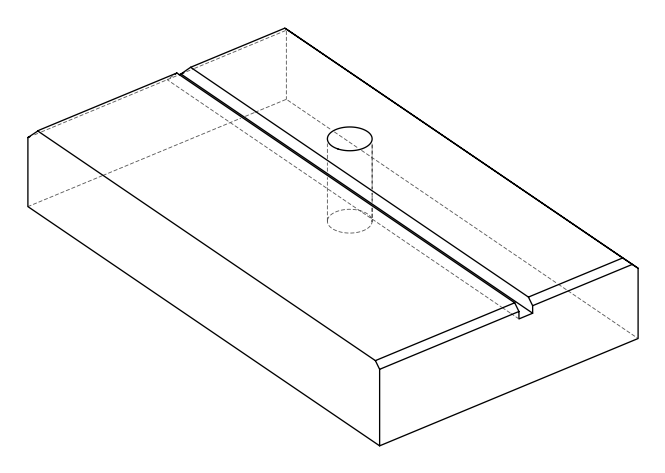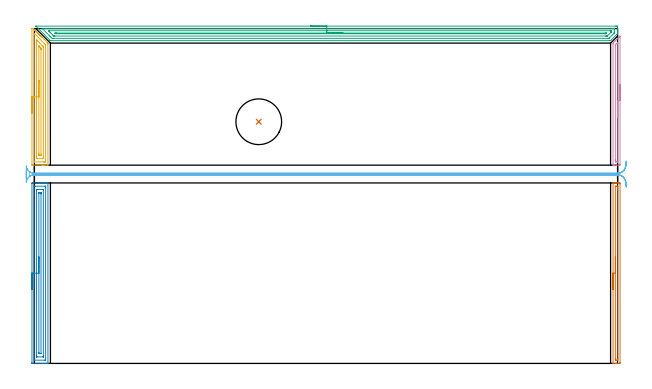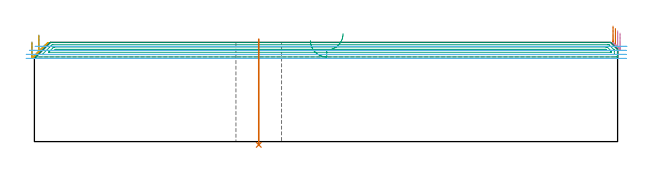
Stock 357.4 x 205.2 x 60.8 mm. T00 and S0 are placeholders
(PLAN: 7 operations, 2 tool changes, 27.5 min)
(1 AREA_MILL | FG_CHAMFER_SURFACE | UGT0205_001 | 1.94 min | 1050 mm3)
(2 AREA_MILL_1 | FG_CHAMFER_SURFACE_1 | UGT0205_001 | 3.75 min | 5590 mm3)
(3 AREA_MILL_2 | FG_CHAMFER_SURFACE_2 | UGT0205_001 | 11.4 min | 14159 mm3)
(4 AREA_MILL_3 | FG_CHAMFER_SURFACE_3 | UGT0205_001 | 1.4 min | 726 mm3)
(5 AREA_MILL_4 | FG_CHAMFER_SURFACE_4 | UGT0205_001 | 2.76 min | 3914 mm3)
(6 MILL_RECTANGULAR_SLOT | SLOT_RECTANGULAR | UGT0201_101 | Follow Part, ap 2.5, ae 75% | 6.04 min | 37693 mm3)
(7 INDEXABLE_INSERT_DRILL_THROUGH_HOLE_FROM_SOLID | STEP1HOLE | NXT0302_027 | 0.26 min | 37415 mm3)
(TOOL UGT0205_001 | Chamfer Mill 20 x 3 x 45 deg. | D20 FL50 Z2)
(TOOL UGT0201_101 | End Mill 10 mm | D10 FL12 Z2)
(TOOL NXT0302_027 | Index. Insert Drill 28mm [880-D2800L32-05] | D28 PA176 FL140 Z2)
(OP 1 AREA_MILL)
G17 G21 G94 G90
T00 M6
G54
G17 G0 G90 X354.6 Y45.3 S1061 M3
G43 Z70.8 H0
G94 G1 Y45.338 Z69.928 F250.
Y45.452 Z69.063
Y45.641 Z68.212
Y45.903 Z67.38
Y46.237 Z66.574
Y46.64 Z65.8
Y47.109 Z65.064
Y47.64 Z64.372
Y48.229 Z63.729
Y48.872 Z63.14
Y49.564 Z62.608
Y50.3 Z62.14
Y51.074 Z61.737
Y51.88 Z61.403
Y52.712 Z61.141
Y53.564 Z60.952
Y54.428 Z60.838
Y55.3 Z60.8
Y110.475
X354.603 Y110.59 Z60.789
X354.709 Y110.598 Z60.684
X354.822 Y110.6 Z60.577
X355.488 Z59.911
X356.257 Z59.142
X356.75 Z58.646
X356.996 Z58.4
X357.627 Z57.769
X357.874 Z57.523
X358.505 Y110.595 Z56.889
X358.89 Y110.59 Z56.504
X358.895 Y110.426 Z56.501
X358.899 Y110.03
Y0.57
X358.895 Y0.174
X358.89 Y0.01 Z56.504
X358.505 Y0. Z56.889
X357.874 Z57.523
X357.627 Z57.769
X356.996 Z58.4
X356.75 Z58.646
X356.257 Z59.142
X354.822 Z60.577
X354.709 Y0.002 Z60.684
X354.603 Y0.01 Z60.789
X354.6 Y0.125 Z60.8
Y55.3
X356.014 Z59.386
X356.015 Y108.437 Z59.385
X356.016 Y108.53 Z59.384
X356.019 Y108.575 Z59.381
X356.02 Y108.59 Z59.38
X356.06 Y108.592 Z59.34
X356.406 Y108.599 Z58.994
X356.75 Z58.65
X357.286 Y108.596 Z58.114
X357.422 Y108.59 Z57.978
X357.479 Y108.572 Z57.921
X357.483 Y108.396 Z57.917
X357.484 Y108.25 Z57.916
X357.486 Y107.504 Z57.914
X357.485 Y2.163 Z57.915
X357.484 Y2.07 Z57.916
X357.481 Y2.025 Z57.919
X357.48 Y2.01 Z57.92
X357.439 Y2.008 Z57.961
X357.094 Y2.001 Z58.306
X356.75 Z58.65
X356.214 Y2.004 Z59.186
X356.078 Y2.01 Z59.322
X356.021 Y2.028 Z59.379
X356.017 Y2.204 Z59.383
X356.016 Y2.35 Z59.384
X356.014 Y3.096 Z59.386
Y55.3
Y56.172 Z59.424
Y57.037 Z59.538
Y57.888 Z59.727
Y58.72 Z59.989
Y59.526 Z60.323
Y60.3 Z60.726
Y61.036 Z61.194
Y61.728 Z61.725
Y62.371 Z62.315
Y62.96 Z62.958
Y63.492 Z63.65
Y63.96 Z64.386
Y64.363 Z65.16
Y64.697 Z65.966
Y64.959 Z66.798
Y65.148 Z67.649
Y65.262 Z68.514
Y65.3 Z69.386
G0 Z70.8
M5
M2
(OP 2 AREA_MILL_1)
G17 G21 G94 G90
T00 M6
G54
G17 G0 G90 X-1.5 Y45.3 S1061 M3
G43 Z70.8 H0
Z61.
G94 G1 Y45.338 Z60.128 F250.
Y45.452 Z59.264
Y45.641 Z58.412
Y45.903 Z57.58
Y46.237 Z56.774
Y46.64 Z56.
Y47.108 Z55.264
Y47.64 Z54.572
Y48.229 Z53.929
Y48.872 Z53.34
Y49.564 Z52.809
Y50.3 Z52.34
Y51.074 Z51.937
Y51.88 Z51.603
Y52.712 Z51.341
Y53.564 Z51.152
Y54.428 Z51.038
Y55.3 Z51.
Y110.34
X-1.493 Y110.592 Z51.007
X-1.327 Y110.6 Z51.173
X-1.322 Z51.174
X4.284 Z56.778
X4.919 Z57.416
X5.167 Z57.664
X5.803 Z58.3
X6.051 Z58.547
X6.547 Z59.046
X7.322 Z59.821
X8.029 Z60.528
X8.294 Y110.59 Z60.792
X8.3 Y110.475 Z60.8
Y0.125
X8.294 Y0.01 Z60.792
X8.029 Y0. Z60.528
X7.322 Z59.821
X6.547 Z59.047
X6.051 Z58.547
X5.803 Z58.3
X5.167 Z57.664
X4.919 Z57.416
X4.284 Z56.778
X-1.336 Z51.161
X-1.491 Y0.01 Z51.005
X-1.499 Y0.164 Z50.999
X-1.5 Y0.57 Z51.
Y55.3
X-0.086 Z52.414
Y108.25
X-0.084 Y108.46 Z52.416
X-0.081 Y108.564 Z52.419
X-0.08 Y108.583 Z52.42
X-0.044 Y108.59 Z52.456
X0.055 Y108.595 Z52.555
X0.402 Y108.6 Z52.902
X6.588 Y108.599 Z59.088
X6.779 Y108.595 Z59.279
X6.857 Y108.59 Z59.357
X6.879 Y108.584 Z59.379
X6.881 Y108.55 Z59.381
X6.884 Y108.467 Z59.384
X6.886 Y108.299 Z59.386
Y108.25
Y2.35
X6.884 Y2.14 Z59.384
X6.881 Y2.036 Z59.381
X6.88 Y2.017 Z59.38
X6.844 Y2.01 Z59.344
X6.746 Y2.005 Z59.246
X6.398 Y2. Z58.898
X0.212 Y2.001 Z52.712
X0.021 Y2.005 Z52.521
X-0.057 Y2.01 Z52.443
X-0.079 Y2.016 Z52.421
X-0.082 Y2.05 Z52.418
X-0.084 Y2.133 Z52.416
X-0.086 Y2.301 Z52.414
Y2.35
Y55.3
X1.329 Z53.829
Y105.887
X1.331 Y106.47 Z53.831
X1.333 Y106.546 Z53.833
X1.335 Y106.581 Z53.835
X1.342 Y106.59 Z53.842
X1.376 Y106.593 Z53.876
X1.505 Y106.599 Z54.005
X5.167 Y106.6 Z57.667
X5.296 Y106.598 Z57.796
X5.382 Y106.595 Z57.882
X5.449 Y106.59 Z57.949
X5.465 Y106.583 Z57.965
X5.467 Y106.571 Z57.967
X5.469 Y106.47 Z57.969
X5.471 Y106.164 Z57.971
Y4.713
X5.469 Y4.13 Z57.969
X5.467 Y4.054 Z57.967
X5.465 Y4.019 Z57.965
X5.458 Y4.01 Z57.958
X5.424 Y4.007 Z57.924
X5.295 Y4.001 Z57.795
X1.633 Y4. Z54.133
X1.504 Y4.002 Z54.004
X1.418 Y4.005 Z53.918
X1.351 Y4.01 Z53.851
X1.334 Y4.017 Z53.834
X1.333 Y4.029 Z53.833
X1.331 Y4.13 Z53.831
X1.329 Y4.436 Z53.829
Y55.3
X2.743 Z55.243
Y104.462
X2.744 Y104.557 Z55.244
X2.746 Y104.584 Z55.246
X2.749 Y104.59 Z55.249
X2.756 Y104.594 Z55.256
X2.805 Y104.597 Z55.305
X3.49 Y104.6 Z55.99
X3.825 Y104.599 Z56.325
X3.993 Y104.597 Z56.493
X4.034 Y104.593 Z56.534
X4.05 Y104.59 Z56.55
X4.052 Y104.58 Z56.552
X4.054 Y104.523 Z56.554
X4.057 Y104.029 Z56.557
Y103.801
Y6.138
X4.056 Y6.043 Z56.556
X4.054 Y6.016 Z56.554
X4.051 Y6.01 Z56.551
X4.044 Y6.006 Z56.544
X3.995 Y6.003 Z56.495
X3.797 Y6.001 Z56.297
X3.4 Y6. Z55.9
X3.31 Z55.81
X2.975 Y6.001 Z55.475
X2.807 Y6.003 Z55.307
X2.766 Y6.007 Z55.266
X2.75 Y6.01 Z55.25
X2.748 Y6.02 Z55.248
X2.746 Y6.077 Z55.246
X2.743 Y6.571 Z55.243
Y6.799
Y55.3
Y56.172 Z55.281
Y57.036 Z55.395
Y57.888 Z55.583
Y58.72 Z55.846
Y59.526 Z56.18
Y60.3 Z56.582
Y61.036 Z57.051
Y61.728 Z57.582
Y62.371 Z58.172
Y62.96 Z58.815
Y63.492 Z59.507
Y63.96 Z60.243
Y64.363 Z61.017
Y64.697 Z61.823
Y64.959 Z62.655
Y65.148 Z63.506
Y65.262 Z64.371
Y65.3 Z65.243
G0 Z70.8
M5
M2
(OP 3 AREA_MILL_2)
G17 G21 G94 G90
T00 M6
G54
G17 G0 G90 X169.15 Y206.7 S1061 M3
G43 Z70.8 H0
Z61.9
G94 G1 X169.188 Z61.028 F250.
X169.302 Z60.164
X169.491 Z59.312
X169.753 Z58.48
X170.087 Z57.674
X170.49 Z56.9
X170.958 Z56.164
X171.49 Z55.472
X172.079 Z54.829
X172.722 Z54.24
X173.414 Z53.708
X174.15 Z53.24
X174.924 Z52.837
X175.73 Z52.503
X176.562 Z52.241
X177.414 Z52.052
X178.278 Z51.938
X179.15 Z51.9
X356.311
X356.792 Y206.699 Z51.901
X357.266 Y206.694 Z51.902
X357.391 Y206.691 Z51.905
X357.4 Y206.224 Z52.371
Y205.943 Z52.652
Y205.341 Z53.253
Y204.779 Z53.818
Y204.458 Z54.138
Y203.896 Z54.701
Y203.575 Z55.02
Y202.933 Z55.666
Y202.511 Z56.089
Y202.287 Z56.307
X357.399 Y202.127 Z56.463
X357.39 Y202.097 Z56.493
X357.366 Y202.062 Z56.529
X357.281 Y201.979 Z56.617
X357.238 Y201.937 Z56.661
X353.221 Y197.921 Z60.677
X353.104 Y197.805 Z60.791
X352.329 Y197.8 Z60.8
X9.989
X9.804 Y197.804 Z60.789
X9.787 Y197.815 Z60.778
X9.68 Y197.918 Z60.678
X9.548 Y198.052 Z60.548
X9.543 Y198.057 Z60.543
X1.062 Y206.538 Z52.061
X0.941 Y206.666 Z51.933
X0.915 Y206.696 Z51.902
X1.045 Y206.7 Z51.9
X1.062
X179.15
Y205.286 Z53.314
X355.006 Y205.285 Z53.315
X355.063
X355.388 Y205.279 Z53.321
X355.392 Y205.175 Z53.425
X355.398 Y204.953 Z53.647
X355.4 Y203.186 Z55.414
X355.395 Y202.692 Z55.908
X355.391 Y202.595 Z56.005
X355.387 Y202.549 Z56.051
X355.359 Y202.517 Z56.083
X355.274 Y202.427 Z56.173
X355.006 Y202.156 Z56.444
X354.832 Y201.981 Z56.619
X352.328 Y199.479 Z59.121
X352.164 Y199.321 Z59.279
X352.058 Y199.221 Z59.379
X351.379 Y199.214 Z59.386
X11.271 Y199.215 Z59.385
X10.859 Y199.221 Z59.379
X10.435 Y199.623 Z58.977
X10.01 Y200.042 Z58.558
X9.543 Y200.507 Z58.093
X9.124 Y200.925 Z57.675
X5.079 Y204.971 Z53.629
X4.876 Y205.179 Z53.421
X4.786 Y205.275 Z53.325
X4.784 Y205.28 Z53.32
X4.792 Y205.282 Z53.318
X4.831 Y205.284 Z53.316
X4.914 Y205.285 Z53.315
X5.079 Y205.286 Z53.314
X179.15
Y203.872 Z54.728
X352.921 Y203.871 Z54.729
X353.221 Y203.869 Z54.731
X353.32 Y203.867 Z54.733
X353.39 Y203.864 Z54.736
X353.394 Y203.752 Z54.848
X353.398 Y203.575 Z55.025
X353.4 Y203.398 Z55.202
X353.398 Y203.22 Z55.38
X353.395 Y203.102 Z55.498
X353.39 Y203.009 Z55.591
X353.364 Y202.976 Z55.624
X353.221 Y202.821 Z55.779
X351.325 Y200.925 Z57.675
X351.059 Y200.67 Z57.93
X351.018 Y200.635 Z57.965
X350.942 Y200.632 Z57.968
X350.841 Y200.63 Z57.97
X350.543 Y200.629 Z57.971
X349.95 Y200.628 Z57.972
X12.52 Y200.629 Z57.971
X12.221 Y200.63 Z57.97
X11.921 Y200.634 Z57.966
X11.884 Y200.635 Z57.965
X11.862 Y200.649 Z57.951
X11.819 Y200.687 Z57.913
X11.736 Y200.766 Z57.834
X11.574 Y200.925 Z57.675
X11.328 Y201.171 Z57.429
X9.543 Y202.957 Z55.643
X8.926 Y203.575 Z55.025
X8.65 Y203.854 Z54.746
X8.648 Y203.867 Z54.733
X8.65
X9.243 Y203.871 Z54.729
X179.15 Y203.872 Z54.728
Y202.457 Z56.143
X350.205
X350.286 Y202.455 Z56.145
X350.36 Y202.451 Z56.149
X350.388 Y202.448 Z56.152
X350.371 Y202.428 Z56.172
X350.244 Y202.295 Z56.305
X350.148 Y202.199 Z56.401
X350.014 Y202.071 Z56.529
X349.997 Y202.057 Z56.543
X349.963 Y202.05 Z56.55
X349.86 Y202.046 Z56.554
X349.65 Y202.043 Z56.557
X13.769
X13.35 Y202.044 Z56.556
X13.113 Y202.047 Z56.553
X12.91 Y202.051 Z56.549
X12.706 Y202.254 Z56.346
X12.513 Y202.447 Z56.153
X12.694 Y202.451 Z56.149
X13.113 Y202.456 Z56.144
X13.35 Y202.457 Z56.143
X13.587
X179.15
X180.022 Z56.181
X180.886 Z56.295
X181.738 Z56.483
X182.57 Z56.746
X183.376 Z57.08
X184.15 Z57.482
X184.886 Z57.951
X185.578 Z58.482
X186.221 Z59.072
X186.81 Z59.715
X187.342 Z60.407
X187.81 Z61.143
X188.213 Z61.916
X188.547 Z62.722
X188.809 Z63.554
X188.998 Z64.406
X189.112 Z65.271
X189.15 Z66.143
G0 Z70.8
M5
M2
(OP 4 AREA_MILL_3)
G17 G21 G94 G90
T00 M6
G54
G17 G0 G90 X358.9 Y171.05 S1061 M3
G43 Z70.8 H0
Z66.5
G94 G1 Y171.012 Z65.628 F250.
Y170.898 Z64.763
Y170.709 Z63.912
Y170.447 Z63.08
Y170.113 Z62.274
Y169.71 Z61.5
Y169.242 Z60.764
Y168.71 Z60.072
Y168.121 Z59.429
Y167.478 Z58.84
Y166.786 Z58.308
Y166.05 Z57.84
Y165.276 Z57.437
Y164.47 Z57.103
Y163.638 Z56.841
Y162.786 Z56.652
Y161.922 Z56.538
Y161.05 Z56.5
Y122.027
X358.898 Y121.783 Z56.502
X358.891 Y121.502 Z56.505
X358.671 Y121.5 Z56.727
X358.505 Z56.893
X356.75 Z58.647
X355.249 Z60.149
X354.995 Z60.403
X354.748 Y121.501 Z60.65
X354.606 Y121.51 Z60.792
X354.6 Y121.584 Z60.8
Y195.638
X354.602 Y196.295 Z60.787
X354.779 Y196.48 Z60.62
X354.825 Y196.525 Z60.575
X354.995 Y196.697 Z60.402
X355.712 Y197.412 Z59.688
X355.873 Y197.574 Z59.524
X356.598 Y198.299 Z58.801
X356.75 Y198.452 Z58.647
X357.185 Y198.885 Z58.215
X357.485 Y199.186 Z57.914
X357.627 Y199.329 Z57.769
X358.035 Y199.735 Z57.365
X358.077 Y199.777 Z57.323
X358.372 Y200.073 Z57.027
X358.505 Y200.207 Z56.891
X358.667 Y200.368 Z56.731
X358.886 Y200.587 Z56.513
X358.892 Y200.591 Z56.507
X358.898 Y200.368 Z56.502
X358.9 Y200.131 Z56.5
Y161.05
X357.486 Z57.914
X357.485 Y123.801 Z57.915
X357.483 Y123.615 Z57.917
X357.479 Y123.524 Z57.921
X357.478 Y123.51 Z57.922
X357.431 Y123.506 Z57.969
X357.346 Y123.503 Z58.054
X357.048 Y123.5 Z58.352
X356.75 Z58.65
X356.169 Y123.502 Z59.231
X356.067 Y123.507 Z59.333
X356.021 Y123.51 Z59.379
X356.017 Y123.655 Z59.383
X356.016 Y123.801 Z59.384
X356.014 Y124.545 Z59.386
Y124.688
Y194.751
X356.017 Y195.123 Z59.383
X356.019 Y195.216 Z59.381
X356.021 Y195.258 Z59.379
X356.043 Y195.283 Z59.357
X356.131 Y195.377 Z59.269
X356.388 Y195.638 Z59.012
X357.275 Y196.525 Z58.125
X357.337 Y196.585 Z58.063
X357.456 Y196.698 Z57.944
X357.473 Y196.712 Z57.927
X357.479 Y196.675 Z57.921
X357.483 Y196.525 Z57.917
X357.485 Y196.337 Z57.915
X357.486 Y195.781 Z57.914
Y161.05
Y160.178 Z57.952
Y159.314 Z58.066
Y158.462 Z58.255
Y157.63 Z58.517
Y156.824 Z58.851
Y156.05 Z59.254
Y155.314 Z59.723
Y154.622 Z60.254
Y153.979 Z60.843
Y153.39 Z61.486
Y152.858 Z62.178
Y152.39 Z62.914
Y151.987 Z63.688
Y151.653 Z64.494
Y151.391 Z65.326
Y151.202 Z66.178
Y151.088 Z67.043
Y151.05 Z67.914
G0 Z70.8
M5
M2
(OP 5 AREA_MILL_4)
G17 G21 G94 G90
T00 M6
G54
G17 G0 G90 X-1.5 Y153.35 S1061 M3
G43 Z70.8 H0
Z61.
G94 G1 Y153.388 Z60.128 F250.
Y153.502 Z59.264
Y153.691 Z58.412
Y153.953 Z57.58
Y154.287 Z56.774
Y154.69 Z56.
Y155.158 Z55.264
Y155.69 Z54.572
Y156.279 Z53.929
Y156.922 Z53.34
Y157.614 Z52.809
Y158.35 Z52.34
Y159.124 Z51.937
Y159.93 Z51.603
Y160.762 Z51.341
Y161.614 Z51.152
Y162.478 Z51.038
Y163.35 Z51.
Y205.098
X-1.497 Y205.165 Z51.003
X-1.494 Y205.19 Z51.006
X-1.29 Y205.2 Z51.209
X-1.018 Z51.481
X-0.95 Z51.55
X-0.598 Y205.19 Z51.9
X-0.576 Y205.177 Z51.923
X-0.373 Y204.973 Z52.127
X-0.135 Y204.736 Z52.362
X-0.053 Y204.653 Z52.446
X0.078 Y204.522 Z52.577
X0.16 Y204.442 Z52.656
X0.243 Y204.357 Z52.742
X0.371 Y204.229 Z52.87
X0.455 Y204.147 Z52.951
X0.539 Y204.061 Z53.038
X0.664 Y203.936 Z53.163
X0.749 Y203.853 Z53.245
X0.835 Y203.765 Z53.334
X0.957 Y203.643 Z53.456
X1.044 Y203.558 Z53.54
X1.131 Y203.469 Z53.631
X1.25 Y203.35 Z53.749
X1.338 Y203.264 Z53.834
X1.427 Y203.173 Z53.927
X1.543 Y203.057 Z54.042
X1.633 Y202.969 Z54.129
X1.723 Y202.877 Z54.223
X1.836 Y202.764 Z54.335
X1.927 Y202.675 Z54.423
X2.019 Y202.581 Z54.519
X2.129 Y202.471 Z54.628
X2.222 Y202.38 Z54.718
X2.316 Y202.285 Z54.815
X2.422 Y202.178 Z54.922
X2.516 Y202.085 Z55.012
X2.612 Y201.989 Z55.111
X2.715 Y201.885 Z55.215
X2.811 Y201.791 Z55.307
X2.908 Y201.693 Z55.407
X3.008 Y201.592 Z55.508
X3.105 Y201.496 Z55.602
X3.204 Y201.397 Z55.703
X3.301 Y201.299 Z55.801
X3.4 Y201.202 Z55.896
X3.5 Y201.1 Z55.999
X3.594 Y201.006 Z56.094
X3.695 Y200.907 Z56.191
X3.796 Y200.804 Z56.295
X3.887 Y200.713 Z56.387
X3.989 Y200.613 Z56.485
X4.092 Y200.508 Z56.592
X4.18 Y200.42 Z56.68
X4.284 Y200.318 Z56.78
X4.388 Y200.212 Z56.888
X4.473 Y200.127 Z56.973
X4.578 Y200.024 Z57.074
X7.818 Y196.784 Z60.314
X7.942 Y196.659 Z60.44
X8.26 Y196.341 Z60.758
X8.266 Y196.334 Z60.764
X8.298 Y196.295 Z60.784
X8.3 Y195.771 Z60.8
Y121.602
X8.294 Y121.51 Z60.792
X8.078 Y121.5 Z60.576
X6.458 Z58.957
X6.051 Z58.547
X5.847 Z58.344
X5.167 Z57.664
X4.963 Z57.461
X4.284 Z56.777
X-1.311 Y121.501 Z51.186
X-1.312
X-1.314 Y121.5
X-1.493 Y121.508 Z51.007
X-1.5 Y121.748 Z51.
Y163.35
X-0.086 Z52.414
X-0.085 Y201.989 Z52.415
X-0.081 Y202.148 Z52.419
X-0.079 Y202.211 Z52.421
X-0.044 Y202.183 Z52.456
X0.006 Y202.138 Z52.506
X0.161 Y201.989 Z52.661
X6.051 Y196.099 Z58.551
X6.377 Y195.771 Z58.877
X6.707 Y195.431 Z59.207
X6.879 Y195.241 Z59.379
X6.885 Y194.883 Z59.385
Y123.823
X6.881 Y123.614 Z59.381
X6.879 Y123.518 Z59.379
X6.693 Y123.51 Z59.193
X6.37 Y123.502 Z58.87
X6.051 Y123.501 Z58.551
X5.489 Y123.5 Z57.989
X0.186 Z52.686
X0.014 Y123.503 Z52.514
X-0.047 Y123.507 Z52.453
X-0.07 Y123.509 Z52.43
X-0.079 Y123.532 Z52.421
X-0.082 Y123.611 Z52.418
X-0.085 Y123.774 Z52.415
X-0.086 Y163.35 Z52.414
X1.328 Z53.828
X1.329 Y197.547 Z53.829
X1.33 Y197.852 Z53.83
X1.333 Y198.159 Z53.833
X1.335 Y198.345 Z53.835
X1.456 Y198.232 Z53.956
X1.633 Y198.063 Z54.133
X2.153 Y197.547 Z54.653
X4.818 Y194.883 Z57.318
X5.167 Y194.531 Z57.667
X5.432 Y194.258 Z57.932
X5.463 Y194.226 Z57.963
X5.466 Y194.177 Z57.966
X5.469 Y194.096 Z57.969
X5.471 Y193.994 Z57.971
Y193.689
Y126.182
X5.469 Y125.6 Z57.969
X5.467 Y125.525 Z57.967
X5.466 Y125.513 Z57.966
X5.431 Y125.509 Z57.931
X5.365 Y125.504 Z57.865
X5.266 Y125.5 Z57.766
X1.633 Y125.501 Z54.133
X1.534 Y125.503 Z54.034
X1.342 Y125.51 Z53.842
X1.336 Y125.6 Z53.836
X1.332 Y125.902 Z53.832
X1.329 Y126.488 Z53.829
Y126.794
X1.328 Y163.35 Z53.828
X2.743 Z55.243
Y193.994
X2.745 Y194.467 Z55.245
X2.747 Y194.492 Z55.247
Y194.493
X2.76 Y194.484 Z55.26
X2.832 Y194.417 Z55.332
X3.4 Y193.851 Z55.9
X3.77 Y193.477 Z56.27
X3.955 Y193.288 Z56.455
X4.045 Y193.194 Z56.545
X4.05 Y193.106 Z56.55
X4.056 Y192.447 Z56.556
X4.057 Y192.218 Z56.557
X4.056 Y128.264 Z56.556
X4.052 Y127.608 Z56.552
X4.05 Y127.518 Z56.55
X3.97 Y127.51 Z56.47
X3.78 Y127.506 Z56.28
X3.4 Y127.501 Z55.9
X3.276 Y127.5 Z55.776
X2.974 Y127.503 Z55.474
X2.824 Y127.507 Z55.324
X2.754 Y127.51 Z55.254
X2.75 Y127.557 Z55.25
X2.744 Y128.035 Z55.244
X2.743 Y128.264 Z55.243
Y128.925
Y163.35
Y164.222 Z55.281
Y165.086 Z55.395
Y165.938 Z55.583
Y166.77 Z55.846
Y167.576 Z56.18
Y168.35 Z56.582
Y169.086 Z57.051
Y169.778 Z57.582
Y170.421 Z58.172
Y171.01 Z58.815
Y171.542 Z59.507
Y172.01 Z60.243
Y172.413 Z61.017
Y172.747 Z61.823
Y173.009 Z62.655
Y173.198 Z63.506
Y173.312 Z64.371
Y173.35 Z65.243
G0 Z70.8
M5
M2
(OP 6 MILL_RECTANGULAR_SLOT)
G17 G21 G94 G90
T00 M6
G54
G17 G0 G90 X363.095 Y122.751 S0 M3
G43 Z70.85 H0
Z58.388
G94 G1 X362.14 Y119.907 F250.
G2 X357.4 Y116.5 R5. F500.
G1 X0.541
G3 X0.539 Y115.6 R5.
G1 X357.4
G2 X362.143 Y112.183 R5.
G1 X363.093 Y109.337 F250.
G0 X362.698 Y123.935 Z55.925
G1 X362.37 Y120.953
G2 X357.4 Y116.5 R5. F500.
G1 X0.
G2 X-2.914 Y117.437 R5.
G3 X-2.914 Y114.663 R5.
G2 X0. Y115.6 R5.
G1 X357.4
G2 X362.37 Y111.147 R5.
G1 X362.698 Y108.165 F250.
G0 Y123.935 Z53.463
G1 X362.37 Y120.953
G2 X357.4 Y116.5 R5. F500.
G1 X0.
G2 X-4.628 Y119.608 R5.
G1 X-4.656 Y119.619
G3 X-5. Y117.798 R5.
G1 Y114.261
G3 X-4.665 Y112.461 R5.
G1 X-4.637 Y112.471
G2 X0. Y115.6 R5.
G1 X357.4
G2 X362.37 Y111.147 R5.
G1 X362.698 Y108.165 F250.
G0 Y123.935 Z51.
G1 X362.37 Y120.953
G2 X357.4 Y116.5 R5. F500.
G1 X0.
G2 X-4.97 Y120.953 R5.
G1 X-5.
Y111.148
X-4.97
G2 X0. Y115.6 R5.
G1 X357.4
G2 X362.37 Y111.147 R5.
G1 X362.698 Y108.165 F250.
G0 Z70.85
M5
M2
(OP 7 INDEXABLE_INSERT_DRILL_THROUGH_HOLE_FROM_SOLID)
G17 G21 G94 G90
T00 M6
G54
G17 G0 G90 X137.5 Y148.1 S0 M3
G43 Z70.8 H1
G94 G81 G98 Z-1.989 F250. R62.8
G80
M5
M2
